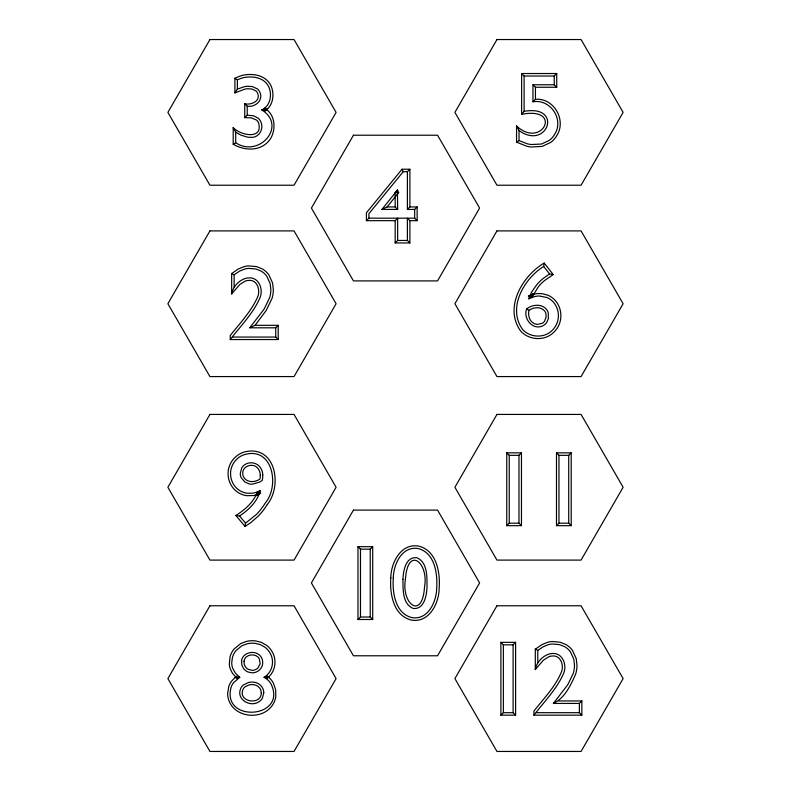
<?xml version="1.0" encoding="UTF-8"?>
<svg xmlns="http://www.w3.org/2000/svg" width="791" height="791" viewBox="0 0 791 791"><rect width="100%" height="100%" fill="white"/><g stroke="black" fill="none" stroke-linecap="round" stroke-linejoin="round"><path stroke-width="1.19" d="M235.916 515.485L245.072 526.47L245.546 523.148L256.521 514.338A62.113 62.113 0 0 0 265.143 503.214C280.4 485.229 272.213 444.522 242.699 455.24A20.141 20.141 0 0 0 236.173 459.798A20.546 20.546 0 0 0 231.99 466.235C228.698 474.145 231.18 484.003 237.933 489.313A18.786 18.786 0 0 0 247.089 493.228L252.467 493.208A22.326 22.326 0 0 0 257.006 492.061L260.269 490.519C257.51 501.543 248.73 509.879 239.574 515.989L235.916 515.485C244.864 509.711 253.723 502.285 257.312 491.923L256.304 495.621L260.674 493.149L257.866 494.405A24.907 24.907 0 0 1 253.842 495.502L246.752 495.7A21.278 21.278 0 0 1 236.38 491.27C228.777 485.288 225.969 474.195 229.687 465.296A23.048 23.048 0 0 1 234.373 458.068A22.652 22.652 0 0 1 244.656 451.908C275.515 444.453 282.703 485.466 267.269 504.51M529.317 297.218L528.774 298.8L534.33 296.645A20.952 20.952 0 0 1 539.422 296.012L546.967 297.525A18.252 18.252 0 0 1 552.988 301.697C559.059 308.065 560.117 318.447 555.648 325.981A20.863 20.863 0 0 1 550.556 331.825C544.712 336.57 536.338 337.233 529.505 334.356A19.824 19.824 0 0 1 522.594 329.442C507.12 308.134 523.968 278.63 543.694 266.468L544.178 263.067L553.235 274.566L544.297 280.736A49.477 49.477 0 0 0 538.533 286.51L531.908 297.337L533.104 293.827L528.368 296.22L532.719 294.499A23.512 23.512 0 0 1 538.196 293.56L542.399 293.718L547.945 295.231A20.754 20.754 0 0 1 554.788 299.977C561.62 307.116 562.826 318.763 557.793 327.237A23.354 23.354 0 0 1 552.098 333.782C545.553 339.082 536.179 339.883 528.526 336.65A22.306 22.306 0 0 1 520.755 331.122C503.6 307.936 522.327 275.792 544.178 263.067M526.687 308.846C522.703 318.842 533.371 331.291 543.516 325.447A9.64 9.64 0 0 0 546.561 322.738L548.321 318.852L548.292 312.87A9.917 9.917 0 0 0 546.403 309.241C541.44 303.457 532.264 304.525 526.687 308.846L528.952 310.359C533.411 307.165 540.569 306.384 544.475 310.823A7.426 7.426 0 0 1 545.889 313.533L546.106 317.053L544.544 321.265A7.159 7.159 0 0 1 542.28 323.282L537.86 324.359A8.592 8.592 0 0 1 533.895 323.39C529.278 321.008 527.775 315.006 529.021 310.309M255.058 325.328L266.221 310.438L272.064 298.326A30.809 30.809 0 0 0 273.34 289.496L272.588 283L268.792 274.734A21.169 21.169 0 0 0 262.187 268.861L256.551 266.607L248.631 265.885A23.107 23.107 0 0 0 244.142 266.626L238.318 268.98L231.654 273.567L231.654 293.936C232.89 287.004 238.051 281.23 244.538 278.699A14.564 14.564 0 0 1 248.236 277.918C258.904 276.603 263.739 289.516 259.903 297.94C253.575 312.425 242.441 324.102 232.742 336.363L230.26 339.547L278.205 339.547L278.205 325.328L255.058 325.328L249.758 327.81L275.723 327.81L278.205 325.328M535.299 669.552C536.535 662.621 541.697 656.846 548.183 654.315A14.564 14.564 0 0 1 551.881 653.534C562.549 652.219 567.384 665.132 563.548 673.556C557.22 688.041 546.087 699.728 536.387 711.989L533.905 715.163L533.905 711.089C543.704 698.512 555.47 686.726 561.521 671.737C564.161 665.033 560.503 654.948 552.078 656.016A12.092 12.092 0 0 0 549.003 656.668L543.466 660.119L535.299 669.552L535.299 649.184L541.964 644.596L547.787 642.243A23.107 23.107 0 0 1 552.276 641.501L560.196 642.223L565.842 644.487A21.169 21.169 0 0 1 572.437 650.35L576.234 658.616L576.985 665.112A30.809 30.809 0 0 1 575.71 673.942C570.875 684.976 564.764 698.156 553.403 703.426L579.368 703.426L581.85 700.945L558.703 700.945M529.584 296.437L531.859 291.711L536.634 284.908A51.969 51.969 0 0 1 542.685 278.837L549.567 273.933L553.235 274.566M234.897 92.903L237.379 89.106L244.429 86.674A21.248 21.248 0 0 1 247.108 86.288L252.28 86.535L257.47 88.948A8.82 8.82 0 0 1 259.834 92.142C263.749 100.279 255.117 107.556 247.227 106.221L244.745 103.819C251.143 105.243 261.129 101.08 257.54 93.14A6.338 6.338 0 0 0 255.849 90.836L251.785 88.978L247.306 88.77A18.776 18.776 0 0 0 244.943 89.106L234.897 92.903L234.897 78.269L239.584 76.223A28.516 28.516 0 0 1 244.152 75.007C251.864 73.701 260.506 74.641 266.616 79.931A18.114 18.114 0 0 1 271.283 86.397C274.675 94.821 273.033 106.33 264.56 111.126L267.437 109.435L264.421 108.268C274.952 113.607 276.296 128.567 270.898 138A21.377 21.377 0 0 1 264.955 144.565C255.562 151.368 242.778 149.766 233.197 144.278L233.197 127.618C239.98 135.212 263.462 140.333 258.548 122.842A7.554 7.554 0 0 0 256.492 120.054L251.261 117.839L244.745 117.671L244.745 103.819M239.782 677.323L235.441 673.171L232.683 668.237A16.364 16.364 0 0 1 231.723 662.7L232.445 657.38A18.598 18.598 0 0 1 235.945 650.617L241.858 645.772L246.861 643.864A23.651 23.651 0 0 1 255.315 643.37L260.466 644.695L264.906 647.186A18.796 18.796 0 0 1 269.869 652.793C275.011 660.92 272.391 672.459 264.056 677.323L266.933 679.192A16.908 16.908 0 0 1 271.125 684.136C287.558 718.772 220.877 723.221 231.199 686.983A16.136 16.136 0 0 1 233.404 682.851L239.782 677.323L235.451 677.106L231.397 681.377A18.618 18.618 0 0 0 228.856 686.143L227.64 693.578A20.19 20.19 0 0 0 229.558 702.181C237.181 718.455 263.126 719.82 272.727 704.781A20.378 20.378 0 0 0 275.782 696.644L275.693 689.871L273.3 682.91A19.389 19.389 0 0 0 268.485 677.244L266.913 676.107L268.633 677.116L266.953 678.302C275.337 672.39 277.364 660.169 272.025 651.537A21.288 21.288 0 0 0 266.399 645.199L261.396 642.381L255.622 640.898A26.162 26.162 0 0 0 246.268 641.452L240.682 643.577L234.017 649.045A21.09 21.09 0 0 0 230.043 656.708L229.301 664.341A18.816 18.816 0 0 0 230.339 669.067L232.524 673.388L236.964 678.283L235.263 677.393L236.825 676.236L235.451 677.106L236.964 678.283M256.304 495.621L260.269 490.519M381.934 209.427L397.448 190.127L397.646 209.427L381.934 209.427L387.125 206.935L395.164 206.935L397.646 209.427M387.125 206.935L398.644 192.609L397.448 190.127M409.886 169.234L407.395 171.716L407.395 209.427L409.886 206.935L409.886 169.234L402.036 169.234L366.411 212.819L366.411 220.669L395.164 220.669L397.646 218.178L397.646 240.464L395.164 242.946L409.886 242.946L409.886 220.669L407.395 218.178L407.395 240.464L409.886 242.946M407.395 171.716L403.222 171.716L368.903 213.699L368.903 218.178L366.411 220.669M231.654 293.936L239.821 284.503L245.358 281.042A12.092 12.092 0 0 1 248.433 280.4C257.352 279.332 260.664 290.297 257.559 297.109C251.133 311.555 239.95 323.203 230.26 335.473L230.26 339.547M249.758 327.81L264.125 309.103L269.672 297.624A28.318 28.318 0 0 0 270.848 289.516L270.166 283.593L266.775 276.207A18.687 18.687 0 0 0 260.961 271.026L255.938 269.019L248.789 268.367A20.625 20.625 0 0 0 244.785 269.029L239.505 271.165L234.136 274.793L234.136 287.024M516.543 125.967C542.231 149.736 563.449 106.241 521.615 114.329L524.107 111.333C563.726 104.422 547.323 150.943 519.025 130.535L516.543 125.967L516.543 142.123L526.618 146.197A32.856 32.856 0 0 0 530.939 146.997L542.151 146.434L550.734 142.41A22.83 22.83 0 0 0 556.884 135.508C566.613 120.103 553.967 97.758 535.448 99.29L532.956 101.782C550.437 98.737 564.151 119.352 554.728 134.262A20.339 20.339 0 0 1 549.251 140.403L541.538 144.021L531.226 144.526A30.384 30.384 0 0 1 527.231 143.784L519.025 140.58L516.543 142.123M553.403 703.426L567.77 684.719L573.327 673.24A28.318 28.318 0 0 0 574.493 665.132L573.811 659.21L570.43 651.824A18.687 18.687 0 0 0 564.606 646.652L559.583 644.635L552.444 643.983A20.615 20.615 0 0 0 548.43 644.645L543.15 646.781L537.781 650.41L537.781 662.64M528.774 298.8L533.104 293.827M244.745 117.671L247.227 115.17L247.227 106.221M395.164 206.935L395.164 192.609L397.646 190.127M407.395 209.427L414.662 209.427L417.144 206.935L417.144 220.669L409.886 220.669M556.735 73.523L521.615 73.523L524.107 76.015L554.244 76.015L556.735 73.523L556.735 87.257L535.448 87.257L532.956 84.766L554.244 84.766L556.735 87.257M357.987 546.67L360.478 549.162L370.228 549.162L372.709 546.67L372.709 619.491L357.987 619.491L357.987 546.67L372.709 546.67M521.467 525.669L518.985 523.187L518.985 455.339L521.467 452.848L506.744 452.848L506.744 525.669L521.467 525.669L521.467 452.848M357.987 619.491L360.478 617.01L370.228 617.01L372.709 619.491M556.488 452.848L558.97 455.339L568.719 455.339L571.211 452.848L571.211 525.669L556.488 525.669L556.488 452.848L571.211 452.848M506.744 525.669L509.236 523.187L509.236 455.339L506.744 452.848M556.488 525.669L558.97 523.187L558.97 455.339M515.603 715.163L513.112 712.681L513.112 644.833L515.603 642.351L500.881 642.351L500.881 715.163L515.603 715.163L515.603 642.351M500.881 715.163L503.363 712.681L513.112 712.681M245.072 526.47L250.905 522.535L258.301 516.078A64.605 64.605 0 0 0 267.269 504.51M233.197 144.278L235.688 142.726L235.688 132.186L233.197 127.618M235.688 142.726C258.993 158.329 287.578 125.957 261.752 109.9C270.206 106.172 272.252 95.286 268.989 87.376A15.632 15.632 0 0 0 264.965 81.799C259.408 77.024 251.568 76.292 244.587 77.449A26.044 26.044 0 0 0 240.424 78.566L237.379 79.861L234.897 78.269M261.752 109.9L267.437 109.435M264.056 677.323L268.633 677.116M247.227 115.17L253.565 115.793L258.113 118.156A10.026 10.026 0 0 1 260.842 121.863C264.164 128.814 258.884 138.109 250.806 137.357A22.128 22.128 0 0 1 247.079 137.041L240.8 135.073L235.688 132.186M395.164 192.609L398.644 192.609M409.886 206.935L417.144 206.935M368.903 218.178L414.662 218.178L417.144 220.669M397.646 240.464L407.395 240.464M232.742 337.065L275.723 337.065L278.205 339.547M509.236 455.339L518.985 455.339M509.236 523.187L518.985 523.187M558.97 523.187L568.719 523.187L571.211 525.669M500.881 642.351L503.363 644.833L513.112 644.833M536.387 712.681L579.368 712.681L581.85 715.163L581.85 700.945M533.905 715.163L581.85 715.163M231.654 273.567L234.136 274.793M535.299 649.184L537.781 650.41M239.574 515.989L245.546 523.148M543.694 266.468L549.567 273.933M402.036 169.234L403.222 171.716M579.368 703.426L579.368 712.681M568.719 455.339L568.719 523.187M554.244 76.015L554.244 84.766M535.448 87.257L535.448 99.29M532.956 84.766L532.956 101.782M524.107 76.015L524.107 111.333M521.615 73.523L521.615 114.329M519.025 130.535L519.025 140.58M503.363 644.833L503.363 712.681M414.662 209.427L414.662 218.178M395.164 220.669L395.164 242.946M370.228 549.162L370.228 617.01M360.478 549.162L360.478 617.01M275.723 327.81L275.723 337.065M237.379 79.861L237.379 89.106M260.269 475.084L260.239 476.924A17.471 17.471 0 0 1 260.081 478.506L260.021 478.98C255.038 482.639 246.436 482.965 243.45 476.607A7.426 7.426 0 0 1 242.768 473.502C242.224 465.326 254.336 462.251 258.36 469.053A10.273 10.273 0 0 1 260.18 473.7L260.269 475.084M262.76 475.005L262.741 476.647A20.368 20.368 0 0 1 262.543 478.852L262.256 480.473L259.478 482.144L252.556 484.132A12.409 12.409 0 0 1 248.75 483.776L244.765 481.937L241.186 477.655A9.887 9.887 0 0 1 240.276 473.512L241.73 467.936A10.016 10.016 0 0 1 244.478 464.9C249.383 461.262 257.016 462.438 260.397 467.61A12.765 12.765 0 0 1 262.75 475.005M402.945 579.239C403.044 589.117 402.243 603.919 413.159 608.447C424.322 609.772 426.695 595.208 427.031 586.932C426.942 577.054 427.733 562.253 416.817 557.714C405.654 556.399 403.281 570.954 402.945 579.239M405.427 579.368C401.086 603.612 422.305 620.955 424.549 586.803C428.89 562.559 407.672 545.217 405.427 579.368M390.803 577.826C389.617 593.596 393.345 615.705 411.35 620.075C429.088 623.219 439.045 603.385 439.173 588.336C440.36 572.565 436.642 550.457 418.627 546.097C400.889 542.942 390.932 562.787 390.803 577.826M393.285 578.013C392.306 592.548 395.144 613.322 411.804 617.613C428.089 620.362 436.494 601.714 436.691 588.158C437.67 573.613 434.832 552.84 418.182 548.549C401.887 545.8 393.483 564.458 393.285 578.013M241.562 661.019L241.858 665.201L243.727 668.761A10.975 10.975 0 0 0 248.018 672.014L252.121 672.844A10.847 10.847 0 0 0 259.636 669.819C263.007 666.724 263.69 661.355 261.406 657.43A9.64 9.64 0 0 0 258.825 654.523C252.952 650.024 242.254 653.04 241.562 661.019M244.033 661.335L244.251 664.499L245.675 667.199A8.493 8.493 0 0 0 248.038 669.245L252.121 670.353A8.355 8.355 0 0 0 257.915 668.029L260.199 663.689L259.24 658.676A7.149 7.149 0 0 0 257.332 656.51C252.873 653.178 244.587 655.195 244.033 661.335M261.267 692.847C261.406 705.888 237.527 702.082 243.035 689.455A7.178 7.178 0 0 1 244.854 686.934L249.086 684.877A13.783 13.783 0 0 1 253.407 684.66C257.599 684.947 261.435 688.506 261.267 692.847M263.759 692.837L262.404 698.146A9.927 9.927 0 0 1 259.656 701.261C251.143 708.172 235.639 699.59 240.741 688.477A9.66 9.66 0 0 1 243.193 685.075L248.562 682.445A16.324 16.324 0 0 1 253.693 682.188C259.102 682.584 263.947 687.27 263.759 692.837M209.931 39.55L167.88 112.391L209.931 185.223L294.044 185.223L336.096 112.391L294.044 39.55L209.931 39.55M209.931 230.903L167.88 303.734L209.931 376.575L294.044 376.575L336.096 303.734L294.044 230.903L209.931 230.903M353.448 135.221L311.397 208.063L353.448 280.904L437.552 280.904L479.603 208.063L437.552 135.221L353.448 135.221M209.931 414.425L167.88 487.266L209.931 560.097L294.044 560.097L336.096 487.266L294.044 414.425L209.931 414.425M496.956 39.55L454.904 112.391L496.956 185.223L581.069 185.223L623.12 112.391L581.069 39.55L496.956 39.55M209.931 605.777L167.88 678.609L209.931 751.45L294.044 751.45L336.096 678.609L294.044 605.777L209.931 605.777M496.956 230.903L454.904 303.734L496.956 376.575L581.069 376.575L623.12 303.734L581.069 230.903L496.956 230.903M353.448 510.096L311.397 582.937L353.448 655.779L437.552 655.779L479.603 582.937L437.552 510.096L353.448 510.096M496.956 414.425L454.904 487.266L496.956 560.097L581.069 560.097L623.12 487.266L581.069 414.425L496.956 414.425M496.956 605.777L454.904 678.609L496.956 751.45L581.069 751.45L623.12 678.609L581.069 605.777L496.956 605.777"/></g></svg>
